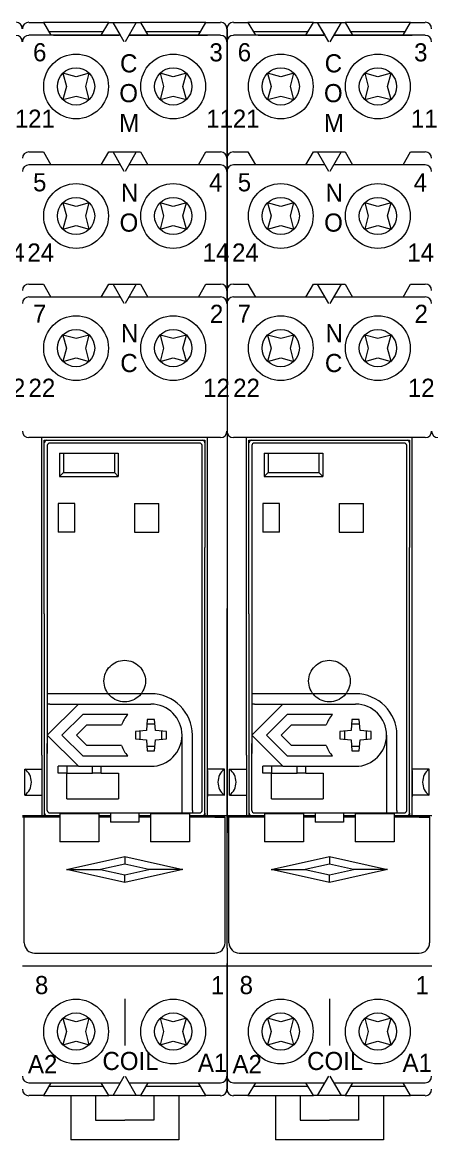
# Model space of a CAD drawing. Header units: millimetres. Extents: x -6000 to 26000, y -6000 to 26000.
# Drawn here: x 139.65 to 144.04, y -4574.49 to -4562.5 of the extents above; entities that cross this region are included whole.
import ezdxf

# ---------------------------------------------------------------- set-up
doc = ezdxf.new("R2010")
doc.units = ezdxf.units.MM
doc.header["$MEASUREMENT"] = 0
doc.linetypes.add('HIDDEN2', pattern=[2.38125, 1.5875, -0.79375])
doc.layers.add('Чертеж и Рисунок_Ном._пера__1', color=7, linetype='Continuous', lineweight=15)
doc.layers.add('Чертеж и Рисунок_Ном._пера__7', color=7, linetype='Continuous', lineweight=15)
doc.styles.add('СГЕНЕРИР_СТИЛЬ_3', font='')
doc.styles.get('СГЕНЕРИР_СТИЛЬ_3').set_extended_font_data('Arial')

msp = doc.modelspace()

# ---------------------------------------------------------------- linework, layer by layer
at = {"layer": 'Чертеж и Рисунок_Ном._пера__7', "color": 7, "linetype": 'Continuous', "lineweight": 15}
for p, q in [((139.719, -4562.497), (139.875, -4562.497)), ((140.578, -4562.497), (139.875, -4562.497)), ((139.875, -4562.497), (139.955, -4562.636)), ((140.497, -4562.636), (140.578, -4562.497)), ((140.578, -4562.497), (140.623, -4562.497)), ((140.601, -4562.497), (140.895, -4562.497)), ((140.703, -4562.636), (140.623, -4562.497)), ((140.743, -4562.706), (140.623, -4562.497)), ((140.623, -4562.497), (140.873, -4562.497)), ((140.873, -4562.497), (140.753, -4562.706)), ((140.873, -4562.497), (140.918, -4562.497)), ((141.621, -4562.497), (140.918, -4562.497)), ((140.918, -4562.497), (140.998, -4562.636)), ((141.541, -4562.636), (141.621, -4562.497)), ((141.621, -4562.497), (141.777, -4562.497)), ((141.916, -4562.497), (142.072, -4562.497)), ((142.776, -4562.497), (142.072, -4562.497)), ((142.072, -4562.497), (142.153, -4562.636)), ((142.695, -4562.636), (142.776, -4562.497)), ((142.776, -4562.497), (142.82, -4562.497)), ((142.799, -4562.497), (143.093, -4562.497)), ((142.901, -4562.636), (142.82, -4562.497)), ((142.941, -4562.706), (142.82, -4562.497)), ((142.82, -4562.497), (143.071, -4562.497)), ((143.071, -4562.497), (142.95, -4562.706)), ((143.071, -4562.497), (143.116, -4562.497)), ((143.819, -4562.497), (143.116, -4562.497)), ((143.116, -4562.497), (143.196, -4562.636)), ((143.739, -4562.636), (143.819, -4562.497)), ((143.819, -4562.497), (143.975, -4562.497)), ((139.931, -4562.594), (140.522, -4562.594)), ((140.974, -4562.594), (141.565, -4562.594)), ((141.847, -4562.706), (141.847, -4562.566)), ((141.847, -4562.566), (141.847, -4562.706)), ((142.129, -4562.594), (142.719, -4562.594)), ((143.172, -4562.594), (143.763, -4562.594)), ((140.703, -4562.636), (139.719, -4562.636)), ((139.983, -4562.636), (140.688, -4562.636)), ((140.793, -4562.636), (141.638, -4562.636)), ((141.777, -4562.636), (140.793, -4562.636)), ((140.808, -4562.636), (141.638, -4562.636)), ((141.847, -4562.706), (141.847, -4568.791)), ((141.847, -4563.957), (141.847, -4562.706)), ((141.847, -4562.706), (141.847, -4568.791)), ((141.847, -4562.706), (141.847, -4563.957)), ((142.901, -4562.636), (141.916, -4562.636)), ((142.181, -4562.636), (142.886, -4562.636)), ((142.991, -4562.636), (143.836, -4562.636)), ((143.975, -4562.636), (142.991, -4562.636)), ((143.006, -4562.636), (143.836, -4562.636)), ((140.085, -4563.044), (140.123, -4563.185)), ((140.226, -4563.082), (140.085, -4563.044)), ((140.368, -4563.044), (140.226, -4563.082)), ((140.33, -4563.185), (140.368, -4563.044)), ((141.269, -4563.082), (141.128, -4563.044)), ((141.128, -4563.044), (141.166, -4563.185)), ((141.411, -4563.044), (141.269, -4563.082)), ((141.373, -4563.185), (141.411, -4563.044)), ((142.282, -4563.044), (142.32, -4563.185)), ((142.424, -4563.082), (142.282, -4563.044)), ((142.566, -4563.044), (142.424, -4563.082)), ((142.528, -4563.185), (142.566, -4563.044)), ((143.467, -4563.082), (143.326, -4563.044)), ((143.326, -4563.044), (143.364, -4563.185)), ((143.609, -4563.044), (143.467, -4563.082)), ((143.571, -4563.185), (143.609, -4563.044)), ((140.123, -4563.185), (140.085, -4563.327)), ((140.368, -4563.327), (140.33, -4563.185)), ((141.166, -4563.185), (141.128, -4563.327)), ((141.411, -4563.327), (141.373, -4563.185)), ((142.32, -4563.185), (142.282, -4563.327)), ((142.566, -4563.327), (142.528, -4563.185)), ((143.364, -4563.185), (143.326, -4563.327)), ((143.609, -4563.327), (143.571, -4563.185)), ((140.085, -4563.327), (140.226, -4563.289)), ((140.226, -4563.289), (140.368, -4563.327)), ((141.128, -4563.327), (141.269, -4563.289)), ((141.269, -4563.289), (141.411, -4563.327)), ((142.282, -4563.327), (142.424, -4563.289)), ((142.424, -4563.289), (142.566, -4563.327)), ((143.326, -4563.327), (143.467, -4563.289)), ((143.467, -4563.289), (143.609, -4563.327)), ((139.719, -4563.888), (139.875, -4563.888)), ((139.875, -4563.888), (139.955, -4564.027)), ((140.497, -4564.027), (140.578, -4563.888)), ((140.578, -4563.888), (140.623, -4563.888)), ((140.743, -4564.097), (140.623, -4563.888)), ((140.623, -4563.888), (140.873, -4563.888)), ((140.873, -4563.888), (140.753, -4564.097)), ((140.873, -4563.888), (140.918, -4563.888)), ((140.918, -4563.888), (140.998, -4564.027)), ((141.541, -4564.027), (141.621, -4563.888)), ((141.621, -4563.888), (141.777, -4563.888)), ((141.916, -4563.888), (142.072, -4563.888)), ((142.072, -4563.888), (142.153, -4564.027)), ((142.695, -4564.027), (142.776, -4563.888)), ((142.776, -4563.888), (142.82, -4563.888)), ((142.941, -4564.097), (142.82, -4563.888)), ((142.82, -4563.888), (143.071, -4563.888)), ((143.071, -4563.888), (142.95, -4564.097)), ((143.071, -4563.888), (143.116, -4563.888)), ((143.116, -4563.888), (143.196, -4564.027)), ((143.739, -4564.027), (143.819, -4563.888)), ((143.819, -4563.888), (143.975, -4563.888)), ((140.703, -4564.027), (139.719, -4564.027)), ((141.777, -4564.027), (140.793, -4564.027)), ((141.847, -4564.097), (141.847, -4563.957)), ((141.847, -4563.957), (141.847, -4564.097)), ((142.901, -4564.027), (141.916, -4564.027)), ((143.975, -4564.027), (142.991, -4564.027)), ((141.847, -4565.376), (141.847, -4564.097)), ((141.847, -4564.097), (141.847, -4565.376)), ((140.085, -4564.435), (140.123, -4564.576)), ((140.226, -4564.473), (140.085, -4564.435)), ((140.368, -4564.435), (140.226, -4564.473)), ((140.33, -4564.576), (140.368, -4564.435)), ((141.128, -4564.435), (141.166, -4564.576)), ((141.269, -4564.473), (141.128, -4564.435)), ((141.411, -4564.435), (141.269, -4564.473)), ((141.373, -4564.576), (141.411, -4564.435)), ((142.282, -4564.435), (142.32, -4564.576)), ((142.424, -4564.473), (142.282, -4564.435)), ((142.566, -4564.435), (142.424, -4564.473)), ((142.528, -4564.576), (142.566, -4564.435)), ((143.326, -4564.435), (143.364, -4564.576)), ((143.467, -4564.473), (143.326, -4564.435)), ((143.609, -4564.435), (143.467, -4564.473)), ((143.571, -4564.576), (143.609, -4564.435)), ((140.123, -4564.576), (140.085, -4564.718)), ((140.368, -4564.718), (140.33, -4564.576)), ((141.166, -4564.576), (141.128, -4564.718)), ((141.411, -4564.718), (141.373, -4564.576)), ((142.32, -4564.576), (142.282, -4564.718)), ((142.566, -4564.718), (142.528, -4564.576)), ((143.364, -4564.576), (143.326, -4564.718)), ((143.609, -4564.718), (143.571, -4564.576)), ((140.085, -4564.718), (140.226, -4564.68)), ((140.226, -4564.68), (140.368, -4564.718)), ((141.128, -4564.718), (141.269, -4564.68)), ((141.269, -4564.68), (141.411, -4564.718)), ((142.282, -4564.718), (142.424, -4564.68)), ((142.424, -4564.68), (142.566, -4564.718)), ((143.326, -4564.718), (143.467, -4564.68)), ((143.467, -4564.68), (143.609, -4564.718)), ((139.719, -4565.307), (139.875, -4565.307)), ((139.875, -4565.307), (139.955, -4565.446)), ((140.497, -4565.446), (140.578, -4565.307)), ((140.578, -4565.307), (140.623, -4565.307)), ((140.743, -4565.515), (140.623, -4565.307)), ((140.623, -4565.307), (140.873, -4565.307)), ((140.873, -4565.307), (140.753, -4565.515)), ((140.873, -4565.307), (140.918, -4565.307)), ((140.918, -4565.307), (140.998, -4565.446)), ((141.541, -4565.446), (141.621, -4565.307)), ((141.621, -4565.307), (141.777, -4565.307)), ((141.847, -4565.515), (141.847, -4565.376)), ((141.847, -4565.376), (141.847, -4565.515)), ((141.916, -4565.307), (142.072, -4565.307)), ((142.072, -4565.307), (142.153, -4565.446)), ((142.695, -4565.446), (142.776, -4565.307)), ((142.776, -4565.307), (142.82, -4565.307)), ((142.941, -4565.515), (142.82, -4565.307)), ((142.82, -4565.307), (143.071, -4565.307)), ((143.071, -4565.307), (142.95, -4565.515)), ((143.071, -4565.307), (143.116, -4565.307)), ((143.116, -4565.307), (143.196, -4565.446)), ((143.739, -4565.446), (143.819, -4565.307)), ((143.819, -4565.307), (143.975, -4565.307)), ((140.703, -4565.446), (139.719, -4565.446)), ((141.777, -4565.446), (140.793, -4565.446)), ((142.901, -4565.446), (141.916, -4565.446)), ((143.975, -4565.446), (142.991, -4565.446)), ((140.085, -4565.854), (140.123, -4565.995)), ((140.226, -4565.892), (140.085, -4565.854)), ((140.368, -4565.854), (140.226, -4565.892)), ((140.33, -4565.995), (140.368, -4565.854)), ((141.269, -4565.892), (141.128, -4565.854)), ((141.128, -4565.854), (141.166, -4565.995)), ((141.411, -4565.854), (141.269, -4565.892)), ((141.373, -4565.995), (141.411, -4565.854)), ((142.282, -4565.854), (142.32, -4565.995)), ((142.424, -4565.892), (142.282, -4565.854)), ((142.566, -4565.854), (142.424, -4565.892)), ((142.528, -4565.995), (142.566, -4565.854)), ((143.467, -4565.892), (143.326, -4565.854)), ((143.326, -4565.854), (143.364, -4565.995)), ((143.609, -4565.854), (143.467, -4565.892)), ((143.571, -4565.995), (143.609, -4565.854)), ((140.123, -4565.995), (140.085, -4566.137)), ((140.085, -4566.137), (140.226, -4566.099)), ((140.226, -4566.099), (140.368, -4566.137)), ((140.368, -4566.137), (140.33, -4565.995)), ((141.166, -4565.995), (141.128, -4566.137)), ((141.128, -4566.137), (141.269, -4566.099)), ((141.269, -4566.099), (141.411, -4566.137)), ((141.411, -4566.137), (141.373, -4565.995)), ((142.32, -4565.995), (142.282, -4566.137)), ((142.282, -4566.137), (142.424, -4566.099)), ((142.424, -4566.099), (142.566, -4566.137)), ((142.566, -4566.137), (142.528, -4565.995)), ((143.364, -4565.995), (143.326, -4566.137)), ((143.326, -4566.137), (143.467, -4566.099)), ((143.467, -4566.099), (143.609, -4566.137)), ((143.609, -4566.137), (143.571, -4565.995)), ((141.777, -4566.955), (139.719, -4566.955)), ((139.858, -4570.366), (139.858, -4566.955)), ((139.885, -4567.011), (139.885, -4566.983)), ((139.885, -4566.983), (141.61, -4566.983)), ((139.885, -4567.692), (139.885, -4567.011)), ((139.917, -4567.042), (139.917, -4569.706)), ((141.551, -4567.014), (139.945, -4567.014)), ((141.579, -4570.958), (141.579, -4567.042)), ((141.582, -4566.983), (141.61, -4566.983)), ((141.61, -4566.983), (141.61, -4567.011)), ((141.61, -4566.983), (141.61, -4568.137)), ((141.638, -4571.031), (141.638, -4566.955)), ((143.975, -4566.955), (141.916, -4566.955)), ((142.055, -4570.366), (142.055, -4566.955)), ((142.083, -4567.011), (142.083, -4566.983)), ((142.083, -4566.983), (143.808, -4566.983)), ((142.083, -4567.692), (142.083, -4567.011)), ((142.115, -4567.042), (142.115, -4569.706)), ((143.749, -4567.014), (142.142, -4567.014)), ((143.777, -4570.958), (143.777, -4567.042)), ((143.78, -4566.983), (143.808, -4566.983)), ((143.808, -4566.983), (143.808, -4567.011)), ((143.808, -4566.983), (143.808, -4568.137)), ((143.836, -4571.031), (143.836, -4566.955)), ((140.049, -4567.122), (140.678, -4567.122)), ((140.049, -4567.122), (140.049, -4567.372)), ((140.091, -4567.122), (140.091, -4567.331)), ((140.637, -4567.122), (140.637, -4567.331)), ((140.678, -4567.122), (140.678, -4567.372)), ((142.247, -4567.122), (142.876, -4567.122)), ((142.247, -4567.122), (142.247, -4567.372)), ((142.288, -4567.122), (142.288, -4567.331)), ((142.834, -4567.122), (142.834, -4567.331)), ((142.876, -4567.122), (142.876, -4567.372)), ((140.049, -4567.372), (140.091, -4567.331)), ((140.049, -4567.372), (140.678, -4567.372)), ((140.091, -4567.331), (140.637, -4567.331)), ((140.678, -4567.372), (140.637, -4567.331)), ((142.247, -4567.372), (142.288, -4567.331)), ((142.247, -4567.372), (142.876, -4567.372)), ((142.288, -4567.331), (142.834, -4567.331)), ((142.876, -4567.372), (142.834, -4567.331)), ((140.212, -4567.664), (140.035, -4567.664)), ((140.035, -4567.664), (140.035, -4567.971)), ((140.212, -4567.971), (140.212, -4567.664)), ((140.852, -4567.664), (141.113, -4567.664)), ((140.852, -4567.664), (140.852, -4567.971)), ((141.113, -4567.971), (141.113, -4567.664)), ((142.41, -4567.664), (142.233, -4567.664)), ((142.233, -4567.664), (142.233, -4567.971)), ((142.41, -4567.971), (142.41, -4567.664)), ((143.05, -4567.664), (143.311, -4567.664)), ((143.05, -4567.664), (143.05, -4567.971)), ((143.311, -4567.971), (143.311, -4567.664)), ((139.885, -4568.137), (139.885, -4567.692)), ((139.917, -4567.762), (139.917, -4570.349)), ((141.579, -4570.349), (141.579, -4567.762)), ((142.083, -4568.137), (142.083, -4567.692)), ((142.114, -4567.762), (142.114, -4570.349)), ((143.777, -4570.349), (143.777, -4567.762)), ((140.212, -4567.971), (140.035, -4567.971)), ((140.852, -4567.971), (141.113, -4567.971)), ((142.41, -4567.971), (142.233, -4567.971)), ((143.05, -4567.971), (143.311, -4567.971)), ((139.885, -4568.847), (139.885, -4568.137)), ((141.61, -4570.989), (141.61, -4568.137)), ((142.083, -4568.847), (142.083, -4568.137)), ((143.808, -4570.989), (143.808, -4568.137)), ((139.885, -4568.847), (139.885, -4571.017)), ((141.847, -4572.436), (141.847, -4568.791)), ((141.847, -4568.791), (141.847, -4571.059)), ((142.083, -4568.847), (142.083, -4571.017)), ((139.945, -4569.706), (139.917, -4569.706)), ((139.917, -4569.706), (139.917, -4569.817)), ((141.03, -4569.706), (139.945, -4569.706)), ((142.142, -4569.706), (142.115, -4569.706)), ((142.115, -4569.706), (142.115, -4569.817)), ((143.227, -4569.706), (142.142, -4569.706)), ((139.945, -4569.817), (139.917, -4569.817)), ((139.917, -4569.817), (139.917, -4570.151)), ((139.917, -4570.151), (140.251, -4569.817)), ((139.945, -4569.817), (141.03, -4569.817)), ((142.142, -4569.817), (142.115, -4569.817)), ((142.115, -4569.817), (142.115, -4570.151)), ((142.115, -4570.151), (142.448, -4569.817)), ((142.142, -4569.817), (143.227, -4569.817)), ((140.297, -4569.928), (140.074, -4570.151)), ((140.781, -4569.928), (140.297, -4569.928)), ((142.494, -4569.928), (142.272, -4570.151)), ((142.978, -4569.928), (142.494, -4569.928)), ((140.231, -4570.151), (140.343, -4570.04)), ((140.343, -4570.04), (140.715, -4570.04)), ((140.991, -4569.984), (140.981, -4570.102)), ((141.072, -4570.032), (140.987, -4570.032)), ((141.068, -4569.984), (140.991, -4569.984)), ((141.078, -4570.102), (141.068, -4569.984)), ((142.429, -4570.151), (142.541, -4570.04)), ((142.541, -4570.04), (142.913, -4570.04)), ((143.189, -4569.984), (143.179, -4570.102)), ((143.27, -4570.032), (143.185, -4570.032)), ((143.266, -4569.984), (143.189, -4569.984)), ((143.276, -4570.102), (143.266, -4569.984)), ((139.917, -4570.151), (139.917, -4570.241)), ((139.917, -4570.151), (140.251, -4570.485)), ((140.074, -4570.151), (140.297, -4570.373)), ((140.343, -4570.262), (140.231, -4570.151)), ((140.981, -4570.102), (140.863, -4570.113)), ((140.863, -4570.113), (140.863, -4570.189)), ((140.911, -4570.108), (140.911, -4570.193)), ((141.196, -4570.113), (141.078, -4570.102)), ((141.148, -4570.193), (141.148, -4570.108)), ((141.196, -4570.189), (141.196, -4570.113)), ((141.363, -4570.151), (141.363, -4570.958)), ((141.475, -4570.958), (141.475, -4570.151)), ((142.115, -4570.151), (142.115, -4570.241)), ((142.115, -4570.151), (142.448, -4570.485)), ((142.272, -4570.151), (142.494, -4570.373)), ((142.541, -4570.262), (142.429, -4570.151)), ((143.179, -4570.102), (143.06, -4570.113)), ((143.06, -4570.113), (143.06, -4570.189)), ((143.109, -4570.108), (143.109, -4570.193)), ((143.394, -4570.113), (143.276, -4570.102)), ((143.346, -4570.193), (143.346, -4570.108)), ((143.394, -4570.189), (143.394, -4570.113)), ((143.561, -4570.151), (143.561, -4570.958)), ((143.672, -4570.958), (143.672, -4570.151)), ((139.917, -4570.958), (139.917, -4570.241)), ((140.715, -4570.262), (140.343, -4570.262)), ((140.863, -4570.189), (140.981, -4570.199)), ((140.981, -4570.199), (140.991, -4570.318)), ((140.987, -4570.269), (141.072, -4570.269)), ((141.068, -4570.318), (141.078, -4570.199)), ((141.078, -4570.199), (141.196, -4570.189)), ((142.115, -4570.958), (142.115, -4570.241)), ((142.913, -4570.262), (142.541, -4570.262)), ((143.06, -4570.189), (143.179, -4570.199)), ((143.179, -4570.199), (143.189, -4570.318)), ((143.185, -4570.269), (143.27, -4570.269)), ((143.266, -4570.318), (143.276, -4570.199)), ((143.276, -4570.199), (143.394, -4570.189)), ((139.858, -4570.366), (139.858, -4571.031)), ((140.297, -4570.373), (140.781, -4570.373)), ((140.991, -4570.318), (141.068, -4570.318)), ((142.055, -4570.366), (142.055, -4571.031)), ((142.494, -4570.373), (142.978, -4570.373)), ((143.189, -4570.318), (143.266, -4570.318)), ((139.677, -4570.794), (139.677, -4570.516)), ((139.677, -4570.516), (139.858, -4570.516)), ((140.125, -4570.485), (140.032, -4570.485)), ((140.032, -4570.558), (140.032, -4570.485)), ((140.125, -4570.485), (140.125, -4570.558)), ((140.251, -4570.485), (140.125, -4570.485)), ((140.251, -4570.485), (141.03, -4570.485)), ((140.404, -4570.558), (140.404, -4570.485)), ((140.497, -4570.558), (140.497, -4570.485)), ((141.819, -4570.516), (141.638, -4570.516)), ((141.638, -4570.53), (141.638, -4570.808)), ((141.819, -4570.794), (141.819, -4570.516)), ((141.875, -4570.794), (141.875, -4570.516)), ((141.875, -4570.516), (142.055, -4570.516)), ((142.323, -4570.485), (142.23, -4570.485)), ((142.23, -4570.558), (142.23, -4570.485)), ((142.323, -4570.485), (142.323, -4570.558)), ((142.448, -4570.485), (142.323, -4570.485)), ((142.448, -4570.485), (143.227, -4570.485)), ((142.601, -4570.558), (142.601, -4570.485)), ((142.695, -4570.558), (142.695, -4570.485)), ((144.017, -4570.516), (143.836, -4570.516)), ((143.836, -4570.53), (143.836, -4570.808)), ((144.017, -4570.794), (144.017, -4570.516)), ((140.125, -4570.558), (140.032, -4570.558)), ((140.125, -4570.558), (140.404, -4570.558)), ((140.125, -4570.836), (140.125, -4570.558)), ((140.497, -4570.558), (140.404, -4570.558)), ((140.497, -4570.558), (140.605, -4570.558)), ((140.605, -4570.558), (140.682, -4570.558)), ((140.682, -4570.558), (140.682, -4570.836)), ((142.323, -4570.558), (142.23, -4570.558)), ((142.323, -4570.558), (142.601, -4570.558)), ((142.323, -4570.836), (142.323, -4570.558)), ((142.695, -4570.558), (142.601, -4570.558)), ((142.695, -4570.558), (142.802, -4570.558)), ((142.802, -4570.558), (142.88, -4570.558)), ((142.88, -4570.558), (142.88, -4570.836)), ((139.677, -4570.794), (139.858, -4570.794)), ((140.125, -4570.836), (140.679, -4570.836)), ((140.679, -4570.836), (140.682, -4570.836)), ((141.819, -4570.794), (141.638, -4570.794)), ((141.875, -4570.794), (142.055, -4570.794)), ((142.323, -4570.836), (142.877, -4570.836)), ((142.877, -4570.836), (142.88, -4570.836)), ((144.017, -4570.794), (143.836, -4570.794)), ((140.052, -4571.017), (139.649, -4571.017)), ((140.052, -4571.017), (139.885, -4571.017)), ((139.945, -4570.985), (140.719, -4570.985)), ((140.052, -4570.994), (140.052, -4571.295)), ((140.47, -4570.994), (140.052, -4570.994)), ((140.47, -4570.994), (140.47, -4571.295)), ((140.595, -4571.017), (140.47, -4571.017)), ((140.595, -4570.989), (140.595, -4571.086)), ((140.901, -4570.989), (140.595, -4570.989)), ((140.719, -4570.985), (141.363, -4570.985)), ((140.901, -4570.989), (140.901, -4571.086)), ((141.026, -4571.017), (140.901, -4571.017)), ((141.026, -4571.017), (140.901, -4571.017)), ((141.443, -4570.994), (141.026, -4570.994)), ((141.026, -4570.994), (141.026, -4571.295)), ((141.363, -4570.958), (141.363, -4570.985)), ((141.363, -4570.985), (141.475, -4570.985)), ((141.443, -4570.994), (141.443, -4571.295)), ((141.61, -4571.017), (141.443, -4571.017)), ((141.847, -4571.017), (141.443, -4571.017)), ((141.475, -4570.958), (141.475, -4570.985)), ((141.475, -4570.985), (141.551, -4570.985)), ((141.61, -4570.989), (141.61, -4571.017)), ((141.847, -4570.919), (141.847, -4571.059)), ((142.25, -4571.017), (141.847, -4571.017)), ((142.25, -4571.017), (142.083, -4571.017)), ((142.142, -4570.985), (142.917, -4570.985)), ((142.25, -4570.994), (142.25, -4571.295)), ((142.667, -4570.994), (142.25, -4570.994)), ((142.667, -4570.994), (142.667, -4571.295)), ((142.793, -4571.017), (142.667, -4571.017)), ((142.793, -4570.989), (142.793, -4571.086)), ((143.099, -4570.989), (142.793, -4570.989)), ((142.917, -4570.985), (143.561, -4570.985)), ((143.099, -4570.989), (143.099, -4571.086)), ((143.224, -4571.017), (143.099, -4571.017)), ((143.224, -4571.017), (143.099, -4571.017)), ((143.641, -4570.994), (143.224, -4570.994)), ((143.224, -4570.994), (143.224, -4571.295)), ((143.561, -4570.958), (143.561, -4570.985)), ((143.561, -4570.985), (143.672, -4570.985)), ((143.641, -4570.994), (143.641, -4571.295)), ((143.808, -4571.017), (143.641, -4571.017)), ((144.045, -4571.017), (143.641, -4571.017)), ((143.672, -4570.958), (143.672, -4570.985)), ((143.672, -4570.985), (143.749, -4570.985)), ((143.808, -4570.989), (143.808, -4571.017)), ((140.052, -4571.031), (139.649, -4571.031)), ((139.781, -4571.031), (139.67, -4571.031)), ((139.67, -4571.587), (139.67, -4571.031)), ((140.052, -4571.031), (139.781, -4571.031)), ((140.595, -4571.031), (140.47, -4571.031)), ((140.595, -4571.031), (140.47, -4571.031)), ((140.901, -4571.086), (140.595, -4571.086)), ((141.026, -4571.031), (140.901, -4571.031)), ((141.026, -4571.031), (140.901, -4571.031)), ((141.826, -4571.031), (141.443, -4571.031)), ((141.715, -4571.031), (141.443, -4571.031)), ((141.715, -4571.031), (141.826, -4571.031)), ((141.826, -4571.587), (141.826, -4571.031)), ((142.25, -4571.031), (141.847, -4571.031)), ((141.847, -4571.059), (141.847, -4571.198)), ((141.847, -4571.059), (141.847, -4571.198)), ((141.847, -4572.436), (141.847, -4571.114)), ((141.979, -4571.031), (141.868, -4571.031)), ((141.868, -4571.587), (141.868, -4571.031)), ((142.25, -4571.031), (141.979, -4571.031)), ((142.793, -4571.031), (142.667, -4571.031)), ((142.793, -4571.031), (142.667, -4571.031)), ((143.099, -4571.086), (142.793, -4571.086)), ((143.224, -4571.031), (143.099, -4571.031)), ((143.224, -4571.031), (143.099, -4571.031)), ((144.024, -4571.031), (143.641, -4571.031)), ((143.912, -4571.031), (143.641, -4571.031)), ((143.912, -4571.031), (144.024, -4571.031)), ((144.024, -4571.587), (144.024, -4571.031)), ((140.47, -4571.295), (140.052, -4571.295)), ((141.443, -4571.295), (141.026, -4571.295)), ((142.667, -4571.295), (142.25, -4571.295)), ((143.641, -4571.295), (143.224, -4571.295)), ((140.122, -4571.594), (140.748, -4571.455)), ((140.748, -4571.455), (141.374, -4571.594)), ((140.748, -4571.455), (140.748, -4571.536)), ((142.32, -4571.594), (142.946, -4571.455)), ((142.946, -4571.455), (143.572, -4571.594)), ((142.946, -4571.455), (142.946, -4571.536)), ((139.67, -4572.38), (139.67, -4571.587)), ((140.748, -4571.733), (140.122, -4571.594)), ((140.122, -4571.594), (140.488, -4571.594)), ((140.748, -4571.536), (140.488, -4571.594)), ((140.488, -4571.594), (140.748, -4571.652)), ((141.008, -4571.594), (140.748, -4571.536)), ((141.374, -4571.594), (140.748, -4571.733)), ((140.748, -4571.652), (141.008, -4571.594)), ((141.374, -4571.594), (141.008, -4571.594)), ((141.826, -4572.38), (141.826, -4571.587)), ((141.868, -4572.38), (141.868, -4571.587)), ((142.946, -4571.733), (142.32, -4571.594)), ((142.32, -4571.594), (142.686, -4571.594)), ((142.946, -4571.536), (142.686, -4571.594)), ((142.686, -4571.594), (142.946, -4571.652)), ((143.205, -4571.594), (142.946, -4571.536)), ((143.572, -4571.594), (142.946, -4571.733)), ((142.946, -4571.652), (143.205, -4571.594)), ((143.572, -4571.594), (143.205, -4571.594)), ((144.024, -4572.38), (144.024, -4571.587)), ((140.748, -4571.733), (140.748, -4571.652)), ((142.946, -4571.733), (142.946, -4571.652)), ((141.847, -4572.436), (141.847, -4573.952)), ((141.847, -4572.436), (141.847, -4573.952)), ((139.781, -4572.491), (141.715, -4572.491)), ((141.979, -4572.491), (143.912, -4572.491)), ((141.847, -4572.63), (139.649, -4572.63)), ((141.847, -4572.63), (139.649, -4572.63)), ((141.847, -4572.685), (141.847, -4572.603)), ((141.847, -4572.603), (141.847, -4572.685)), ((144.045, -4572.63), (141.847, -4572.63)), ((144.045, -4572.63), (141.847, -4572.63)), ((141.847, -4573.813), (141.847, -4572.685)), ((141.847, -4572.685), (141.847, -4573.813)), ((140.748, -4572.983), (140.748, -4573.482)), ((142.946, -4572.983), (142.946, -4573.482)), ((140.085, -4573.191), (140.123, -4573.333)), ((140.226, -4573.229), (140.085, -4573.191)), ((140.368, -4573.191), (140.226, -4573.229)), ((140.33, -4573.333), (140.368, -4573.191)), ((141.269, -4573.229), (141.128, -4573.191)), ((141.128, -4573.191), (141.166, -4573.333)), ((141.411, -4573.191), (141.269, -4573.229)), ((141.373, -4573.333), (141.411, -4573.191)), ((142.282, -4573.191), (142.32, -4573.333)), ((142.424, -4573.229), (142.282, -4573.191)), ((142.566, -4573.191), (142.424, -4573.229)), ((142.528, -4573.333), (142.566, -4573.191)), ((143.467, -4573.229), (143.326, -4573.191)), ((143.326, -4573.191), (143.364, -4573.333)), ((143.609, -4573.191), (143.467, -4573.229)), ((143.571, -4573.333), (143.609, -4573.191)), ((140.123, -4573.333), (140.085, -4573.474)), ((140.368, -4573.474), (140.33, -4573.333)), ((141.166, -4573.333), (141.128, -4573.474)), ((141.411, -4573.474), (141.373, -4573.333)), ((142.32, -4573.333), (142.282, -4573.474)), ((142.566, -4573.474), (142.528, -4573.333)), ((143.364, -4573.333), (143.326, -4573.474)), ((143.609, -4573.474), (143.571, -4573.333)), ((140.085, -4573.474), (140.226, -4573.436)), ((140.226, -4573.436), (140.368, -4573.474)), ((141.128, -4573.474), (141.269, -4573.436)), ((141.269, -4573.436), (141.411, -4573.474)), ((142.282, -4573.474), (142.424, -4573.436)), ((142.424, -4573.436), (142.566, -4573.474)), ((143.326, -4573.474), (143.467, -4573.436)), ((143.467, -4573.436), (143.609, -4573.474)), ((139.719, -4573.882), (140.703, -4573.882)), ((139.955, -4573.882), (139.875, -4574.021)), ((140.578, -4574.021), (140.497, -4573.882)), ((140.623, -4574.021), (140.743, -4573.813)), ((140.753, -4573.813), (140.873, -4574.021)), ((140.793, -4573.882), (141.777, -4573.882)), ((140.998, -4573.882), (140.918, -4574.021)), ((141.621, -4574.021), (141.541, -4573.882)), ((141.847, -4573.952), (141.847, -4573.813)), ((141.847, -4573.813), (141.847, -4573.952)), ((141.916, -4573.882), (142.901, -4573.882)), ((142.153, -4573.882), (142.072, -4574.021)), ((142.776, -4574.021), (142.695, -4573.882)), ((142.82, -4574.021), (142.941, -4573.813)), ((142.95, -4573.813), (143.071, -4574.021)), ((142.991, -4573.882), (143.975, -4573.882)), ((143.196, -4573.882), (143.116, -4574.021)), ((143.819, -4574.021), (143.739, -4573.882)), ((139.875, -4574.021), (139.719, -4574.021)), ((139.875, -4574.021), (140.578, -4574.021)), ((140.522, -4573.924), (139.931, -4573.924)), ((140.168, -4574.021), (140.168, -4574.494)), ((140.435, -4574.021), (140.435, -4574.286)), ((140.623, -4574.021), (140.578, -4574.021)), ((140.873, -4574.021), (140.623, -4574.021)), ((140.918, -4574.021), (140.873, -4574.021)), ((140.918, -4574.021), (141.621, -4574.021)), ((141.565, -4573.924), (140.974, -4573.924)), ((141.061, -4574.021), (141.061, -4574.286)), ((141.328, -4574.021), (141.328, -4574.494)), ((141.777, -4574.021), (141.621, -4574.021)), ((142.072, -4574.021), (141.916, -4574.021)), ((142.072, -4574.021), (142.776, -4574.021)), ((142.719, -4573.924), (142.129, -4573.924)), ((142.366, -4574.021), (142.366, -4574.494)), ((142.633, -4574.021), (142.633, -4574.286)), ((142.82, -4574.021), (142.776, -4574.021)), ((143.071, -4574.021), (142.82, -4574.021)), ((143.116, -4574.021), (143.071, -4574.021)), ((143.116, -4574.021), (143.819, -4574.021)), ((143.763, -4573.924), (143.172, -4573.924)), ((143.259, -4574.021), (143.259, -4574.286)), ((143.526, -4574.021), (143.526, -4574.494)), ((143.975, -4574.021), (143.819, -4574.021)), ((140.435, -4574.286), (140.748, -4574.286)), ((141.061, -4574.286), (140.748, -4574.286)), ((142.633, -4574.286), (142.946, -4574.286)), ((143.259, -4574.286), (142.946, -4574.286)), ((141.328, -4574.494), (140.168, -4574.494)), ((143.526, -4574.494), (142.366, -4574.494))]:
    msp.add_line(p, q, dxfattribs=at)
for centre, radius in [((140.226, -4563.185), 0.348), ((141.269, -4563.185), 0.348), ((142.424, -4563.185), 0.348), ((143.467, -4563.185), 0.348), ((140.226, -4563.185), 0.2), ((141.269, -4563.185), 0.2), ((142.424, -4563.185), 0.2), ((143.467, -4563.185), 0.2), ((140.226, -4564.576), 0.348), ((141.269, -4564.576), 0.348), ((142.424, -4564.576), 0.348), ((143.467, -4564.576), 0.348), ((140.226, -4564.576), 0.2), ((141.269, -4564.576), 0.2), ((142.424, -4564.576), 0.2), ((143.467, -4564.576), 0.2), ((140.226, -4565.995), 0.348), ((141.269, -4565.995), 0.348), ((142.424, -4565.995), 0.348), ((143.467, -4565.995), 0.348), ((140.226, -4565.995), 0.2), ((141.269, -4565.995), 0.2), ((142.424, -4565.995), 0.2), ((143.467, -4565.995), 0.2), ((140.226, -4573.333), 0.348), ((141.269, -4573.333), 0.348), ((142.424, -4573.333), 0.348), ((143.467, -4573.333), 0.348), ((140.226, -4573.333), 0.2), ((141.269, -4573.333), 0.2), ((142.424, -4573.333), 0.2), ((143.467, -4573.333), 0.2)]:
    msp.add_circle(centre, radius, dxfattribs=at)
at = {"layer": 'Чертеж и Рисунок_Ном._пера__7', "color": 7, "linetype": 'HIDDEN2', "lineweight": 15}
for centre in [(140.748, -4569.57), (142.946, -4569.57)]:
    msp.add_circle(centre, 0.223, dxfattribs=at)
at = {"layer": 'Чертеж и Рисунок_Ном._пера__7', "color": 7, "linetype": 'Continuous', "lineweight": 15}
for centre, radius, start, end in [((139.579, -4562.566), 0.0695, 0, 90), ((139.719, -4562.566), 0.0695, 90, 180), ((141.777, -4562.566), 0.0695, 0, 90), ((141.916, -4562.566), 0.0695, 90, 180), ((143.975, -4562.566), 0.0695, 0, 90), ((139.579, -4562.706), 0.0695, 0, 90), ((139.719, -4562.706), 0.0695, 90, 180), ((141.777, -4562.706), 0.0695, 0, 90), ((141.916, -4562.706), 0.0695, 90, 180), ((143.975, -4562.706), 0.0695, 0, 90), ((139.719, -4563.957), 0.0695, 90, 180), ((141.777, -4563.957), 0.0695, 0, 90), ((141.916, -4563.957), 0.0695, 90, 180), ((143.975, -4563.957), 0.0695, 0, 90), ((139.719, -4564.097), 0.0695, 90, 180), ((141.777, -4564.097), 0.0695, 0, 90), ((141.916, -4564.097), 0.0695, 90, 180), ((143.975, -4564.097), 0.0695, 0, 90), ((139.719, -4565.376), 0.0695, 90, 180), ((141.777, -4565.376), 0.0695, 0, 90), ((141.916, -4565.376), 0.0695, 90, 180), ((143.975, -4565.376), 0.0695, 0, 90), ((139.719, -4565.515), 0.0695, 90, 180), ((141.777, -4565.515), 0.0695, 0, 90), ((141.916, -4565.515), 0.0695, 90, 180), ((143.975, -4565.515), 0.0695, 0, 90), ((139.719, -4566.886), 0.0695, 180, 270), ((141.777, -4566.886), 0.0695, 270, 0), ((141.916, -4566.886), 0.0695, 180, 270), ((143.975, -4566.886), 0.0695, 270, 0), ((144.114, -4566.886), 0.0695, 180, 270), ((139.913, -4567.011), 0.0278, 89.9991, 180.0009), ((139.945, -4567.042), 0.0278, 90, 180), ((141.551, -4567.042), 0.0278, 0, 90), ((141.582, -4567.011), 0.0278, 359.9991, 90.0009), ((142.111, -4567.011), 0.0278, 89.9991, 180.0009), ((142.142, -4567.042), 0.0278, 90, 180), ((143.749, -4567.042), 0.0278, 0, 90), ((143.78, -4567.011), 0.0278, 359.9991, 90.0009), ((141.03, -4570.151), 0.445, 0, 90), ((143.227, -4570.151), 0.445, 0, 90), ((141.03, -4570.151), 0.334, 0, 90), ((143.227, -4570.151), 0.334, 0, 90), ((141.03, -4570.151), 0.334, 138.1897, 160.5288), ((143.227, -4570.151), 0.334, 138.1897, 160.5288), ((141.03, -4570.151), 0.334, 270, 0), ((143.227, -4570.151), 0.334, 270, 0), ((141.03, -4570.151), 0.334, 199.4712, 221.8103), ((143.227, -4570.151), 0.334, 199.4712, 221.8103), ((139.572, -4570.655), 0.174, 306.8699, 53.1301), ((141.923, -4570.655), 0.174, 126.8699, 233.1301), ((141.77, -4570.655), 0.174, 306.8699, 53.1301), ((144.121, -4570.655), 0.174, 126.8699, 233.1301), ((139.913, -4570.989), 0.0278, 179.9991, 270.0009), ((139.945, -4570.958), 0.0278, 180, 270), ((141.551, -4570.958), 0.0278, 270, 0), ((141.582, -4570.989), 0.0278, 269.9991, 0.0009), ((142.111, -4570.989), 0.0278, 179.9991, 270.0009), ((142.142, -4570.958), 0.0278, 180, 270), ((143.749, -4570.958), 0.0278, 270, 0), ((143.78, -4570.989), 0.0278, 269.9991, 0.0009), ((139.781, -4572.38), 0.111, 180, 270), ((141.715, -4572.38), 0.111, 270, 0), ((141.979, -4572.38), 0.111, 180, 270), ((143.912, -4572.38), 0.111, 270, 0), ((139.719, -4573.813), 0.0695, 180, 270), ((141.777, -4573.813), 0.0695, 270, 0), ((141.916, -4573.813), 0.0695, 180, 270), ((143.975, -4573.813), 0.0695, 270, 0), ((139.719, -4573.952), 0.0695, 180, 270), ((141.777, -4573.952), 0.0695, 270, 0), ((141.916, -4573.952), 0.0695, 180, 270), ((143.975, -4573.952), 0.0695, 270, 0)]:
    msp.add_arc(centre, radius, start, end, dxfattribs=at)

# ---------------------------------------------------------------- texts
at = {"layer": 'Чертеж и Рисунок_Ном._пера__1', "color": 7, "linetype": 'Continuous', "lineweight": 15, "char_height": 0.19474, "attachment_point": 7, "style": 'СГЕНЕРИР_СТИЛЬ_3'}
for s, insert in [('\\A1;{\\W0.950000x;\\pql;\\fArial|b0|i0|c204|p38;6}', (139.764, -4562.918)), ('\\A1;{\\W0.950000x;\\pql;\\fArial|b0|i0|c204|p38;3}', (141.658, -4562.919)), ('\\A1;{\\W0.950000x;\\pql;\\fArial|b0|i0|c204|p38;6}', (141.962, -4562.918)), ('\\A1;{\\W0.950000x;\\pql;\\fArial|b0|i0|c204|p38;3}', (143.856, -4562.919)), ('\\A1;{\\W0.950000x;\\pql;\\fArial|b0|i0|c204|p38;C}', (140.698, -4563.037)), ('\\A1;{\\W0.950000x;\\pql;\\fArial|b0|i0|c204|p38;C}', (142.896, -4563.037)), ('\\A1;{\\W0.950000x;\\pql;\\fArial|b0|i0|c204|p38;O}', (140.69, -4563.357)), ('\\A1;{\\W0.950000x;\\pql;\\fArial|b0|i0|c204|p38;O}', (142.888, -4563.357)), ('\\A1;{\\W0.950000x;\\pql;\\fArial|b0|i0|c204|p38;11}', (139.426, -4563.629)), ('\\A1;{\\W0.950000x;\\pql;\\fArial|b0|i0|c204|p38;21}', (139.711, -4563.629)), ('\\A1;{\\W0.950000x;\\pql;\\fArial|b0|i0|c204|p38;11}', (141.624, -4563.629)), ('\\A1;{\\W0.950000x;\\pql;\\fArial|b0|i0|c204|p38;21}', (141.909, -4563.629)), ('\\A1;{\\W0.950000x;\\pql;\\fArial|b0|i0|c204|p38;11}', (143.822, -4563.629)), ('\\A1;{\\W0.950000x;\\pql;\\fArial|b0|i0|c204|p38;M}', (140.689, -4563.674)), ('\\A1;{\\W0.950000x;\\pql;\\fArial|b0|i0|c204|p38;M}', (142.887, -4563.674)), ('\\A1;{\\W0.950000x;\\pql;\\fArial|b0|i0|c204|p38;5}', (139.764, -4564.314)), ('\\A1;{\\W0.950000x;\\pql;\\fArial|b0|i0|c204|p38;4}', (141.653, -4564.314)), ('\\A1;{\\W0.950000x;\\pql;\\fArial|b0|i0|c204|p38;5}', (141.962, -4564.314)), ('\\A1;{\\W0.950000x;\\pql;\\fArial|b0|i0|c204|p38;4}', (143.851, -4564.314)), ('\\A1;{\\W0.950000x;\\pql;\\fArial|b0|i0|c204|p38;N}', (140.707, -4564.424)), ('\\A1;{\\W0.950000x;\\pql;\\fArial|b0|i0|c204|p38;N}', (142.905, -4564.424)), ('\\A1;{\\W0.950000x;\\pql;\\fArial|b0|i0|c204|p38;O}', (140.693, -4564.747)), ('\\A1;{\\W0.950000x;\\pql;\\fArial|b0|i0|c204|p38;O}', (142.89, -4564.747)), ('\\A1;{\\W0.950000x;\\pql;\\fArial|b0|i0|c204|p38;14}', (139.388, -4565.066)), ('\\A1;{\\W0.950000x;\\pql;\\fArial|b0|i0|c204|p38;24}', (139.703, -4565.066)), ('\\A1;{\\W0.950000x;\\pql;\\fArial|b0|i0|c204|p38;14}', (141.585, -4565.066)), ('\\A1;{\\W0.950000x;\\pql;\\fArial|b0|i0|c204|p38;24}', (141.901, -4565.066)), ('\\A1;{\\W0.950000x;\\pql;\\fArial|b0|i0|c204|p38;14}', (143.783, -4565.066)), ('\\A1;{\\W0.950000x;\\pql;\\fArial|b0|i0|c204|p38;7}', (139.763, -4565.722)), ('\\A1;{\\W0.950000x;\\pql;\\fArial|b0|i0|c204|p38;2}', (141.663, -4565.724)), ('\\A1;{\\W0.950000x;\\pql;\\fArial|b0|i0|c204|p38;7}', (141.961, -4565.722)), ('\\A1;{\\W0.950000x;\\pql;\\fArial|b0|i0|c204|p38;2}', (143.861, -4565.724)), ('\\A1;{\\W0.950000x;\\pql;\\fArial|b0|i0|c204|p38;N}', (140.707, -4565.932)), ('\\A1;{\\W0.950000x;\\pql;\\fArial|b0|i0|c204|p38;N}', (142.905, -4565.932)), ('\\A1;{\\W0.950000x;\\pql;\\fArial|b0|i0|c204|p38;C}', (140.701, -4566.255)), ('\\A1;{\\W0.950000x;\\pql;\\fArial|b0|i0|c204|p38;C}', (142.898, -4566.255)), ('\\A1;{\\W0.950000x;\\pql;\\fArial|b0|i0|c204|p38;12}', (139.393, -4566.518)), ('\\A1;{\\W0.950000x;\\pql;\\fArial|b0|i0|c204|p38;22}', (139.715, -4566.518)), ('\\A1;{\\W0.950000x;\\pql;\\fArial|b0|i0|c204|p38;12}', (141.591, -4566.518)), ('\\A1;{\\W0.950000x;\\pql;\\fArial|b0|i0|c204|p38;22}', (141.913, -4566.518)), ('\\A1;{\\W0.950000x;\\pql;\\fArial|b0|i0|c204|p38;12}', (143.789, -4566.518)), ('\\A1;{\\W0.950000x;\\pql;\\fArial|b0|i0|c204|p38;8}', (139.784, -4572.934)), ('\\A1;{\\W0.950000x;\\pql;\\fArial|b0|i0|c204|p38;1}', (141.674, -4572.933)), ('\\A1;{\\W0.950000x;\\pql;\\fArial|b0|i0|c204|p38;8}', (141.982, -4572.934)), ('\\A1;{\\W0.950000x;\\pql;\\fArial|b0|i0|c204|p38;1}', (143.872, -4572.933)), ('\\A1;{\\W0.950000x;\\pql;\\fArial|b0|i0|c204|p38;A2}', (139.709, -4573.78)), ('\\A1;{\\W0.950000x;\\pql;\\fArial|b0|i0|c204|p38;COIL}', (140.509, -4573.749)), ('\\A1;{\\W0.950000x;\\pql;\\fArial|b0|i0|c204|p38;A1}', (141.534, -4573.766)), ('\\A1;{\\W0.950000x;\\pql;\\fArial|b0|i0|c204|p38;A2}', (141.906, -4573.78)), ('\\A1;{\\W0.950000x;\\pql;\\fArial|b0|i0|c204|p38;COIL}', (142.707, -4573.749)), ('\\A1;{\\W0.950000x;\\pql;\\fArial|b0|i0|c204|p38;A1}', (143.732, -4573.766))]:
    msp.add_mtext(s, dxfattribs=dict(at, insert=insert))

doc.saveas('drawing.dxf')
